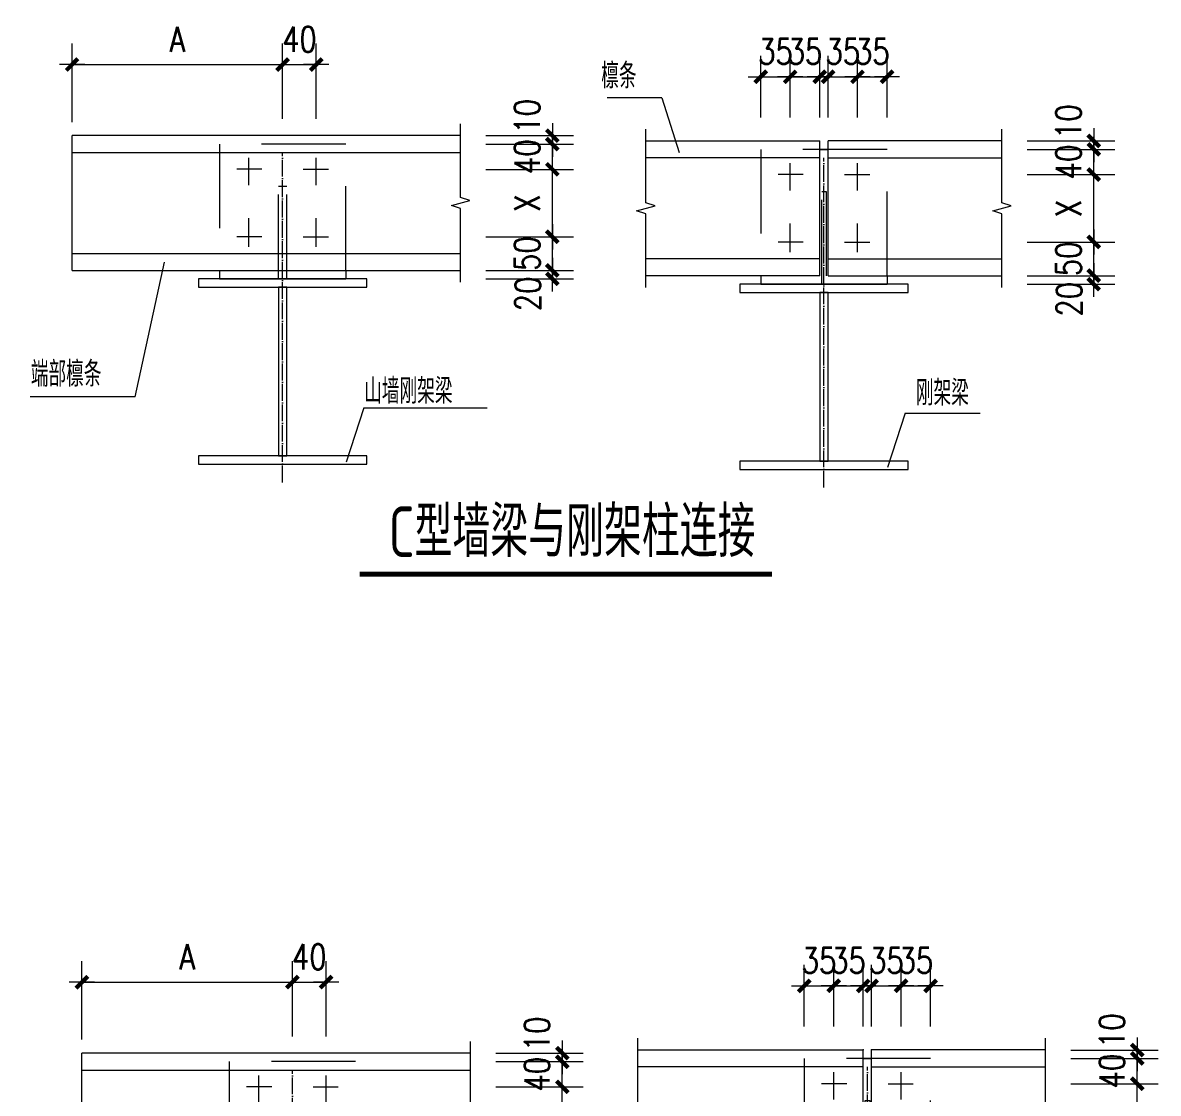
# Model space of a CAD drawing. Header units: millimetres. Extents: x 19781 to 898973, y -947928 to -267362.
# Drawn here: x 508876 to 529108, y -739495 to -720427 of the extents above; entities that cross this region are included whole.
import ezdxf

# ---------------------------------------------------------------- set-up
doc = ezdxf.new("R2010")
doc.units = ezdxf.units.MM
doc.header["$LTSCALE"] = 100
doc.header["$PDSIZE"] = -5
for name, pattern in [('ACAD_ISO04W100', [30.5, 24, -3, 0.5, -3]), ('DOTE', [2.42, 2, -0.2, 0.02, -0.2]), ('F', [0.75, 0.5, -0.25])]:
    doc.linetypes.add(name, pattern=pattern)
doc.layers.get('0').update_dxf_attribs({"lineweight": 18})
for name, color, linetype, lineweight in [('AXIS', 3, 'Continuous', 18), ('DOTE', 1, 'DOTE', 18), ('TDB_中实线', 7, 'Continuous', 18), ('TDB_中心线', 4, 'ACAD_ISO04W100', 18), ('TDB_文字', 3, 'Continuous', 18), ('TDB_细实线', 1, 'Continuous', 18), ('TDB_虚线', 2, 'F', 18), ('TEXT', 7, 'Continuous', 18), ('钢梁', 4, 'Continuous', 5)]:
    doc.layers.add(name, color=color, linetype=linetype, lineweight=lineweight)
doc.styles.add('_HZTXT', font='txt.shx', dxfattribs={"width": 0.7, "bigfont": 'hztxt.shx'})
doc.styles.add('dim_font', font='simplex.shx', dxfattribs={"width": 0.8, "bigfont": 'gbcbig.shx'})
doc.styles.add('TSSD_REIN', font='tssdeng.shx', dxfattribs={"width": 0.7, "bigfont": 'hztxt.shx'})
doc.dimstyles.new('dimn', dxfattribs={"dimtxt": 300, "dimasz": 1, "dimexe": 250, "dimexo": 300, "dimgap": 150, "dimtad": 1, "dimdec": 0, "dimzin": 0, "dimdsep": 46, "dimtxsty": 'dim_font', "dimblk": '_CAXARROW', "dimcen": 1, "dimdle": 2, "dimclrt": 7, "dimadec": 1, "dimazin": 0, "dimtfac": 1, "dimtdec": 0, "dimtix": 1, "dimtmove": 2, "dimatfit": 3, "dimfxl": 1, "dimtolj": 1, "dimtzin": 0, "dimarcsym": 0})

# ---------------------------------------------------------------- blocks, each defined once
blk = doc.blocks.new('_DIMX')
blk.add_line((-150, 0), (150, 0))
blk.add_lwpolyline([(-70, -70, 50, 50, 0), (70, 70, 50, 50, 0)], format="xyseb")
blk = doc.blocks.new('*X1321')
at = {"layer": 'AXIS', "color": 0, "linetype": 'Continuous', "lineweight": -2, "ltscale": 100, "transparency": 16777216}
for p, q in [((499, 5398), (499, 6330)), ((2999, 5434), (2999, 6330)), ((500, 6080), (2998, 6080))]:
    blk.add_line(p, q, dxfattribs=at)
at = {"layer": 'AXIS', "color": 0, "linetype": 'Continuous', "lineweight": -2, "ltscale": 100, "transparency": 16777216, "xscale": 1.00005, "yscale": 1.00005, "zscale": 1.00005, "rotation": 180}
blk.add_blockref('_DIMX', (499, 6080), dxfattribs=at)
at = {"layer": 'AXIS', "color": 0, "linetype": 'Continuous', "lineweight": -2, "ltscale": 100, "transparency": 16777216, "xscale": 1.00005, "yscale": 1.00005, "zscale": 1.00005}
blk.add_blockref('_DIMX', (2999, 6080), dxfattribs=at)
at = {"layer": 'AXIS', "color": 7, "linetype": 'Continuous', "ltscale": 100, "transparency": 16777216, "insert": (1749, 6380), "char_height": 300, "width": 548.6, "attachment_point": 5, "style": 'dim_font'}
blk.add_mtext('A', dxfattribs=at)
blk = doc.blocks.new('_CAXARROW')
blk.add_hatch(color=0).paths.add_polyline_path([(0, 0), (-1, 0.125), (-1, -0.125)], flags=0)
blk = doc.blocks.new('*X1322')
at = {"layer": 'AXIS', "color": 0, "linetype": 'Continuous', "lineweight": -2, "ltscale": 100, "transparency": 16777216}
for p, q in [((2999, 5434), (2999, 6330)), ((3399, 5434), (3399, 6330)), ((2998, 6080), (2997, 6080)), ((2999, 6080), (3399, 6080)), ((3400, 6080), (3401, 6080))]:
    blk.add_line(p, q, dxfattribs=at)
at = {"layer": 'AXIS', "color": 0, "linetype": 'Continuous', "lineweight": -2, "ltscale": 100, "transparency": 16777216, "xscale": 1.00005, "yscale": 1.00005, "zscale": 1.00005}
blk.add_blockref('_DIMX', (2999, 6080), dxfattribs=at)
at = {"layer": 'AXIS', "color": 0, "linetype": 'Continuous', "lineweight": -2, "ltscale": 100, "transparency": 16777216, "xscale": 1.00005, "yscale": 1.00005, "zscale": 1.00005, "rotation": 180}
blk.add_blockref('_DIMX', (3399, 6080), dxfattribs=at)
at = {"layer": 'AXIS', "color": 7, "linetype": 'Continuous', "ltscale": 100, "transparency": 16777216, "insert": (3199, 6380), "char_height": 300, "width": 1165.77, "attachment_point": 5, "style": 'dim_font'}
blk.add_mtext('40', dxfattribs=at)
blk = doc.blocks.new('*X1323')
at = {"layer": 'AXIS', "color": 0, "linetype": 'Continuous', "lineweight": -2, "ltscale": 100, "transparency": 16777216}
for p, q in [((5413, 4836), (6453, 4836)), ((6203, 4037), (6203, 4835)), ((5413, 4036), (6453, 4036))]:
    blk.add_line(p, q, dxfattribs=at)
at = {"layer": 'AXIS', "color": 0, "linetype": 'Continuous', "lineweight": -2, "ltscale": 100, "transparency": 16777216, "xscale": 1.00005, "yscale": 1.00005, "zscale": 1.00005}
for p, rotation in [((6203, 4836), 90), ((6203, 4036), 270)]:
    blk.add_blockref('_DIMX', p, dxfattribs=dict(at, rotation=rotation))
at = {"layer": 'AXIS', "color": 7, "linetype": 'Continuous', "ltscale": 100, "transparency": 16777216, "insert": (5903, 4436), "char_height": 300, "width": 480.02, "attachment_point": 5, "rotation": 90, "style": 'dim_font'}
blk.add_mtext('X', dxfattribs=at)
blk = doc.blocks.new('*X1324')
at = {"layer": 'AXIS', "color": 0, "linetype": 'Continuous', "lineweight": -2, "ltscale": 100, "transparency": 16777216}
for p, q in [((5413, 5136), (6453, 5136)), ((6203, 5137), (6203, 5138)), ((6203, 4836), (6203, 5136)), ((5413, 4836), (6453, 4836)), ((6203, 4835), (6203, 4834))]:
    blk.add_line(p, q, dxfattribs=at)
at = {"layer": 'AXIS', "color": 0, "linetype": 'Continuous', "lineweight": -2, "ltscale": 100, "transparency": 16777216, "xscale": 1.00005, "yscale": 1.00005, "zscale": 1.00005}
for p, rotation in [((6203, 5136), 270), ((6203, 4836), 90)]:
    blk.add_blockref('_DIMX', p, dxfattribs=dict(at, rotation=rotation))
at = {"layer": 'AXIS', "color": 7, "linetype": 'Continuous', "ltscale": 100, "transparency": 16777216, "insert": (5903, 4986), "char_height": 300, "width": 1165.77, "attachment_point": 5, "rotation": 90, "style": 'dim_font'}
blk.add_mtext('40', dxfattribs=at)
blk = doc.blocks.new('*X1325')
at = {"layer": 'AXIS', "color": 0, "linetype": 'Continuous', "lineweight": -2, "ltscale": 100, "transparency": 16777216}
for p, q in [((5413, 5236), (6453, 5236)), ((5413, 5136), (6453, 5136)), ((6203, 5237), (6203, 5238)), ((6203, 5136), (6203, 5236)), ((6203, 5135), (6203, 5134))]:
    blk.add_line(p, q, dxfattribs=at)
at = {"layer": 'AXIS', "color": 0, "linetype": 'Continuous', "lineweight": -2, "ltscale": 100, "transparency": 16777216, "xscale": 1.00005, "yscale": 1.00005, "zscale": 1.00005}
for p, rotation in [((6203, 5236), 270), ((6203, 5136), 90)]:
    blk.add_blockref('_DIMX', p, dxfattribs=dict(at, rotation=rotation))
at = {"layer": 'AXIS', "color": 7, "linetype": 'Continuous', "ltscale": 100, "transparency": 16777216, "insert": (5903, 5465), "char_height": 300, "width": 1062.91, "attachment_point": 5, "rotation": 90, "style": 'dim_font'}
blk.add_mtext('10', dxfattribs=at)
blk = doc.blocks.new('*X1326')
at = {"layer": 'AXIS', "color": 0, "linetype": 'Continuous', "lineweight": -2, "ltscale": 100, "transparency": 16777216}
for p, q in [((5413, 4036), (6453, 4036)), ((6203, 4037), (6203, 4038)), ((6203, 3636), (6203, 4036)), ((5413, 3636), (6453, 3636)), ((6203, 3635), (6203, 3634))]:
    blk.add_line(p, q, dxfattribs=at)
at = {"layer": 'AXIS', "color": 0, "linetype": 'Continuous', "lineweight": -2, "ltscale": 100, "transparency": 16777216, "xscale": 1.00005, "yscale": 1.00005, "zscale": 1.00005}
for p, rotation in [((6203, 4036), 270), ((6203, 3636), 90)]:
    blk.add_blockref('_DIMX', p, dxfattribs=dict(at, rotation=rotation))
at = {"layer": 'AXIS', "color": 7, "linetype": 'Continuous', "ltscale": 100, "transparency": 16777216, "insert": (5903, 3836), "char_height": 300, "width": 1165.77, "attachment_point": 5, "rotation": 90, "style": 'dim_font'}
blk.add_mtext('50', dxfattribs=at)
blk = doc.blocks.new('*X1327')
at = {"layer": 'AXIS', "color": 0, "linetype": 'Continuous', "lineweight": -2, "ltscale": 100, "transparency": 16777216}
for p, q in [((5413, 3636), (6453, 3636)), ((5413, 3536), (6453, 3536)), ((6203, 3637), (6203, 3638)), ((6203, 3536), (6203, 3636)), ((6203, 3535), (6203, 3534))]:
    blk.add_line(p, q, dxfattribs=at)
at = {"layer": 'AXIS', "color": 0, "linetype": 'Continuous', "lineweight": -2, "ltscale": 100, "transparency": 16777216, "xscale": 1.00005, "yscale": 1.00005, "zscale": 1.00005}
for p, rotation in [((6203, 3636), 270), ((6203, 3536), 90)]:
    blk.add_blockref('_DIMX', p, dxfattribs=dict(at, rotation=rotation))
at = {"layer": 'AXIS', "color": 7, "linetype": 'Continuous', "ltscale": 100, "transparency": 16777216, "insert": (5913, 3357), "char_height": 300, "width": 1165.77, "attachment_point": 5, "rotation": 90, "style": 'dim_font'}
blk.add_mtext('20', dxfattribs=at)
blk = doc.blocks.new('*X1328')
at = {"layer": 'AXIS', "color": 0, "linetype": 'Continuous', "lineweight": -2, "ltscale": 100, "transparency": 16777216}
for p, q in [((11843, 4773), (12883, 4773)), ((12633, 3974), (12633, 4772)), ((11843, 3973), (12883, 3973))]:
    blk.add_line(p, q, dxfattribs=at)
at = {"layer": 'AXIS', "color": 0, "linetype": 'Continuous', "lineweight": -2, "ltscale": 100, "transparency": 16777216, "xscale": 1.00005, "yscale": 1.00005, "zscale": 1.00005}
for p, rotation in [((12633, 4773), 90), ((12633, 3973), 270)]:
    blk.add_blockref('_DIMX', p, dxfattribs=dict(at, rotation=rotation))
at = {"layer": 'AXIS', "color": 7, "linetype": 'Continuous', "ltscale": 100, "transparency": 16777216, "insert": (12333, 4373), "char_height": 300, "width": 480.02, "attachment_point": 5, "rotation": 90, "style": 'dim_font'}
blk.add_mtext('X', dxfattribs=at)
blk = doc.blocks.new('*X1329')
at = {"layer": 'AXIS', "color": 0, "linetype": 'Continuous', "lineweight": -2, "ltscale": 100, "transparency": 16777216}
for p, q in [((11843, 5073), (12883, 5073)), ((12633, 5074), (12633, 5075)), ((12633, 4773), (12633, 5073)), ((11843, 4773), (12883, 4773)), ((12633, 4772), (12633, 4771))]:
    blk.add_line(p, q, dxfattribs=at)
at = {"layer": 'AXIS', "color": 0, "linetype": 'Continuous', "lineweight": -2, "ltscale": 100, "transparency": 16777216, "xscale": 1.00005, "yscale": 1.00005, "zscale": 1.00005}
for p, rotation in [((12633, 5073), 270), ((12633, 4773), 90)]:
    blk.add_blockref('_DIMX', p, dxfattribs=dict(at, rotation=rotation))
at = {"layer": 'AXIS', "color": 7, "linetype": 'Continuous', "ltscale": 100, "transparency": 16777216, "insert": (12333, 4923), "char_height": 300, "width": 1165.77, "attachment_point": 5, "rotation": 90, "style": 'dim_font'}
blk.add_mtext('40', dxfattribs=at)
blk = doc.blocks.new('*X1330')
at = {"layer": 'AXIS', "color": 0, "linetype": 'Continuous', "lineweight": -2, "ltscale": 100, "transparency": 16777216}
for p, q in [((11843, 5173), (12883, 5173)), ((12633, 5174), (12633, 5175)), ((12633, 5073), (12633, 5173)), ((11843, 5073), (12883, 5073)), ((12633, 5072), (12633, 5071))]:
    blk.add_line(p, q, dxfattribs=at)
at = {"layer": 'AXIS', "color": 0, "linetype": 'Continuous', "lineweight": -2, "ltscale": 100, "transparency": 16777216, "xscale": 1.00005, "yscale": 1.00005, "zscale": 1.00005}
for p, rotation in [((12633, 5173), 270), ((12633, 5073), 90)]:
    blk.add_blockref('_DIMX', p, dxfattribs=dict(at, rotation=rotation))
at = {"layer": 'AXIS', "color": 7, "linetype": 'Continuous', "ltscale": 100, "transparency": 16777216, "insert": (12333, 5402), "char_height": 300, "width": 1062.91, "attachment_point": 5, "rotation": 90, "style": 'dim_font'}
blk.add_mtext('10', dxfattribs=at)
blk = doc.blocks.new('*X1331')
at = {"layer": 'AXIS', "color": 0, "linetype": 'Continuous', "lineweight": -2, "ltscale": 100, "transparency": 16777216}
for p, q in [((11843, 3973), (12883, 3973)), ((12633, 3974), (12633, 3975)), ((12633, 3573), (12633, 3973)), ((11843, 3573), (12883, 3573)), ((12633, 3572), (12633, 3571))]:
    blk.add_line(p, q, dxfattribs=at)
at = {"layer": 'AXIS', "color": 0, "linetype": 'Continuous', "lineweight": -2, "ltscale": 100, "transparency": 16777216, "xscale": 1.00005, "yscale": 1.00005, "zscale": 1.00005}
for p, rotation in [((12633, 3973), 270), ((12633, 3573), 90)]:
    blk.add_blockref('_DIMX', p, dxfattribs=dict(at, rotation=rotation))
at = {"layer": 'AXIS', "color": 7, "linetype": 'Continuous', "ltscale": 100, "transparency": 16777216, "insert": (12333, 3773), "char_height": 300, "width": 1165.77, "attachment_point": 5, "rotation": 90, "style": 'dim_font'}
blk.add_mtext('50', dxfattribs=at)
blk = doc.blocks.new('*X1332')
at = {"layer": 'AXIS', "color": 0, "linetype": 'Continuous', "lineweight": -2, "ltscale": 100, "transparency": 16777216}
for p, q in [((11843, 3573), (12883, 3573)), ((12633, 3574), (12633, 3575)), ((12633, 3473), (12633, 3573)), ((11843, 3473), (12883, 3473)), ((12633, 3472), (12633, 3471))]:
    blk.add_line(p, q, dxfattribs=at)
at = {"layer": 'AXIS', "color": 0, "linetype": 'Continuous', "lineweight": -2, "ltscale": 100, "transparency": 16777216, "xscale": 1.00005, "yscale": 1.00005, "zscale": 1.00005}
for p, rotation in [((12633, 3573), 270), ((12633, 3473), 90)]:
    blk.add_blockref('_DIMX', p, dxfattribs=dict(at, rotation=rotation))
at = {"layer": 'AXIS', "color": 7, "linetype": 'Continuous', "ltscale": 100, "transparency": 16777216, "insert": (12342, 3294), "char_height": 300, "width": 1165.77, "attachment_point": 5, "rotation": 90, "style": 'dim_font'}
blk.add_mtext('20', dxfattribs=at)
blk = doc.blocks.new('*X1333')
at = {"layer": 'AXIS', "color": 0, "linetype": 'Continuous', "lineweight": -2, "ltscale": 100, "transparency": 16777216}
for p, q in [((8678, 5451), (8678, 6185)), ((9028, 5451), (9028, 6185)), ((8677, 5935), (8676, 5935)), ((8678, 5935), (9028, 5935)), ((9029, 5935), (9030, 5935))]:
    blk.add_line(p, q, dxfattribs=at)
at = {"layer": 'AXIS', "color": 0, "linetype": 'Continuous', "lineweight": -2, "ltscale": 100, "transparency": 16777216, "xscale": 1.00005, "yscale": 1.00005, "zscale": 1.00005}
blk.add_blockref('_DIMX', (8678, 5935), dxfattribs=at)
at = {"layer": 'AXIS', "color": 0, "linetype": 'Continuous', "lineweight": -2, "ltscale": 100, "transparency": 16777216, "xscale": 1.00005, "yscale": 1.00005, "zscale": 1.00005, "rotation": 180}
blk.add_blockref('_DIMX', (9028, 5935), dxfattribs=at)
at = {"layer": 'AXIS', "color": 7, "linetype": 'Continuous', "ltscale": 100, "transparency": 16777216, "insert": (8853, 6235), "char_height": 300, "width": 1165.77, "attachment_point": 5, "style": 'dim_font'}
blk.add_mtext('35', dxfattribs=at)
blk = doc.blocks.new('*X1334')
at = {"layer": 'AXIS', "color": 0, "linetype": 'Continuous', "lineweight": -2, "ltscale": 100, "transparency": 16777216}
for p, q in [((9028, 5451), (9028, 6185)), ((9378, 5451), (9378, 6185)), ((9027, 5935), (9026, 5935)), ((9028, 5935), (9378, 5935)), ((9379, 5935), (9380, 5935))]:
    blk.add_line(p, q, dxfattribs=at)
at = {"layer": 'AXIS', "color": 0, "linetype": 'Continuous', "lineweight": -2, "ltscale": 100, "transparency": 16777216, "xscale": 1.00005, "yscale": 1.00005, "zscale": 1.00005}
blk.add_blockref('_DIMX', (9028, 5935), dxfattribs=at)
at = {"layer": 'AXIS', "color": 0, "linetype": 'Continuous', "lineweight": -2, "ltscale": 100, "transparency": 16777216, "xscale": 1.00005, "yscale": 1.00005, "zscale": 1.00005, "rotation": 180}
blk.add_blockref('_DIMX', (9378, 5935), dxfattribs=at)
at = {"layer": 'AXIS', "color": 7, "linetype": 'Continuous', "ltscale": 100, "transparency": 16777216, "insert": (9203, 6235), "char_height": 300, "width": 1165.77, "attachment_point": 5, "style": 'dim_font'}
blk.add_mtext('35', dxfattribs=at)
blk = doc.blocks.new('*X1335')
at = {"layer": 'AXIS', "color": 0, "linetype": 'Continuous', "lineweight": -2, "ltscale": 100, "transparency": 16777216}
for p, q in [((9478, 5451), (9478, 6185)), ((9828, 5451), (9828, 6185)), ((9477, 5935), (9476, 5935)), ((9478, 5935), (9828, 5935)), ((9829, 5935), (9830, 5935))]:
    blk.add_line(p, q, dxfattribs=at)
at = {"layer": 'AXIS', "color": 0, "linetype": 'Continuous', "lineweight": -2, "ltscale": 100, "transparency": 16777216, "xscale": 1.00005, "yscale": 1.00005, "zscale": 1.00005}
blk.add_blockref('_DIMX', (9478, 5935), dxfattribs=at)
at = {"layer": 'AXIS', "color": 0, "linetype": 'Continuous', "lineweight": -2, "ltscale": 100, "transparency": 16777216, "xscale": 1.00005, "yscale": 1.00005, "zscale": 1.00005, "rotation": 180}
blk.add_blockref('_DIMX', (9828, 5935), dxfattribs=at)
at = {"layer": 'AXIS', "color": 7, "linetype": 'Continuous', "ltscale": 100, "transparency": 16777216, "insert": (9653, 6235), "char_height": 300, "width": 1165.77, "attachment_point": 5, "style": 'dim_font'}
blk.add_mtext('35', dxfattribs=at)
blk = doc.blocks.new('*X1336')
at = {"layer": 'AXIS', "color": 0, "linetype": 'Continuous', "lineweight": -2, "ltscale": 100, "transparency": 16777216}
for p, q in [((9828, 5451), (9828, 6185)), ((10178, 5451), (10178, 6185)), ((9827, 5935), (9826, 5935)), ((9828, 5935), (10178, 5935)), ((10179, 5935), (10180, 5935))]:
    blk.add_line(p, q, dxfattribs=at)
at = {"layer": 'AXIS', "color": 0, "linetype": 'Continuous', "lineweight": -2, "ltscale": 100, "transparency": 16777216, "xscale": 1.00005, "yscale": 1.00005, "zscale": 1.00005}
blk.add_blockref('_DIMX', (9828, 5935), dxfattribs=at)
at = {"layer": 'AXIS', "color": 0, "linetype": 'Continuous', "lineweight": -2, "ltscale": 100, "transparency": 16777216, "xscale": 1.00005, "yscale": 1.00005, "zscale": 1.00005, "rotation": 180}
blk.add_blockref('_DIMX', (10178, 5935), dxfattribs=at)
at = {"layer": 'AXIS', "color": 7, "linetype": 'Continuous', "ltscale": 100, "transparency": 16777216, "insert": (10003, 6235), "char_height": 300, "width": 1165.77, "attachment_point": 5, "style": 'dim_font'}
blk.add_mtext('35', dxfattribs=at)
blk = doc.blocks.new('*X1338')
at = {"layer": 'AXIS', "color": 0, "linetype": 'Continuous', "lineweight": -2, "ltscale": 100, "transparency": 16777216}
for p, q in [((5618, 3661), (6658, 3661)), ((6408, 3662), (6408, 3663)), ((6408, 3151), (6408, 3661)), ((5618, 3151), (6658, 3151)), ((6408, 3150), (6408, 3149))]:
    blk.add_line(p, q, dxfattribs=at)
at = {"layer": 'AXIS', "color": 0, "linetype": 'Continuous', "lineweight": -2, "ltscale": 100, "transparency": 16777216, "xscale": 1.00005, "yscale": 1.00005, "zscale": 1.00005}
for p, rotation in [((6408, 3661), 270), ((6408, 3151), 90)]:
    blk.add_blockref('_DIMX', p, dxfattribs=dict(at, rotation=rotation))
at = {"layer": 'AXIS', "color": 7, "linetype": 'Continuous', "ltscale": 100, "transparency": 16777216, "insert": (6108, 3406), "char_height": 300, "width": 1165.77, "attachment_point": 5, "rotation": 90, "style": 'dim_font'}
blk.add_mtext('20', dxfattribs=at)
blk = doc.blocks.new('*X1339')
at = {"layer": 'AXIS', "color": 0, "linetype": 'Continuous', "lineweight": -2, "ltscale": 100, "transparency": 16777216}
for p, q in [((5618, 4861), (6658, 4861)), ((6408, 4062), (6408, 4860)), ((5618, 4061), (6658, 4061))]:
    blk.add_line(p, q, dxfattribs=at)
at = {"layer": 'AXIS', "color": 0, "linetype": 'Continuous', "lineweight": -2, "ltscale": 100, "transparency": 16777216, "xscale": 1.00005, "yscale": 1.00005, "zscale": 1.00005}
for p, rotation in [((6408, 4861), 90), ((6408, 4061), 270)]:
    blk.add_blockref('_DIMX', p, dxfattribs=dict(at, rotation=rotation))
at = {"layer": 'AXIS', "color": 7, "linetype": 'Continuous', "ltscale": 100, "transparency": 16777216, "insert": (6108, 4461), "char_height": 300, "width": 480.02, "attachment_point": 5, "rotation": 90, "style": 'dim_font'}
blk.add_mtext('X', dxfattribs=at)
blk = doc.blocks.new('*X1340')
at = {"layer": 'AXIS', "color": 0, "linetype": 'Continuous', "lineweight": -2, "ltscale": 100, "transparency": 16777216}
for p, q in [((5618, 5161), (6658, 5161)), ((6408, 5162), (6408, 5163)), ((6408, 4861), (6408, 5161)), ((5618, 4861), (6658, 4861)), ((6408, 4860), (6408, 4859))]:
    blk.add_line(p, q, dxfattribs=at)
at = {"layer": 'AXIS', "color": 0, "linetype": 'Continuous', "lineweight": -2, "ltscale": 100, "transparency": 16777216, "xscale": 1.00005, "yscale": 1.00005, "zscale": 1.00005}
for p, rotation in [((6408, 5161), 270), ((6408, 4861), 90)]:
    blk.add_blockref('_DIMX', p, dxfattribs=dict(at, rotation=rotation))
at = {"layer": 'AXIS', "color": 7, "linetype": 'Continuous', "ltscale": 100, "transparency": 16777216, "insert": (6108, 5011), "char_height": 300, "width": 1165.77, "attachment_point": 5, "rotation": 90, "style": 'dim_font'}
blk.add_mtext('40', dxfattribs=at)
blk = doc.blocks.new('*X1341')
at = {"layer": 'AXIS', "color": 0, "linetype": 'Continuous', "lineweight": -2, "ltscale": 100, "transparency": 16777216}
for p, q in [((5618, 5261), (6658, 5261)), ((6408, 5262), (6408, 5263)), ((6408, 5161), (6408, 5261)), ((5618, 5161), (6658, 5161)), ((6408, 5160), (6408, 5159))]:
    blk.add_line(p, q, dxfattribs=at)
at = {"layer": 'AXIS', "color": 0, "linetype": 'Continuous', "lineweight": -2, "ltscale": 100, "transparency": 16777216, "xscale": 1.00005, "yscale": 1.00005, "zscale": 1.00005}
for p, rotation in [((6408, 5261), 270), ((6408, 5161), 90)]:
    blk.add_blockref('_DIMX', p, dxfattribs=dict(at, rotation=rotation))
at = {"layer": 'AXIS', "color": 7, "linetype": 'Continuous', "ltscale": 100, "transparency": 16777216, "insert": (6108, 5490), "char_height": 300, "width": 1062.91, "attachment_point": 5, "rotation": 90, "style": 'dim_font'}
blk.add_mtext('10', dxfattribs=at)
blk = doc.blocks.new('*X1342')
at = {"layer": 'AXIS', "color": 0, "linetype": 'Continuous', "lineweight": -2, "ltscale": 100, "transparency": 16777216}
for p, q in [((5618, 4061), (6658, 4061)), ((6408, 4062), (6408, 4063)), ((6408, 3661), (6408, 4061)), ((5618, 3661), (6658, 3661)), ((6408, 3660), (6408, 3659))]:
    blk.add_line(p, q, dxfattribs=at)
at = {"layer": 'AXIS', "color": 0, "linetype": 'Continuous', "lineweight": -2, "ltscale": 100, "transparency": 16777216, "xscale": 1.00005, "yscale": 1.00005, "zscale": 1.00005}
for p, rotation in [((6408, 4061), 270), ((6408, 3661), 90)]:
    blk.add_blockref('_DIMX', p, dxfattribs=dict(at, rotation=rotation))
at = {"layer": 'AXIS', "color": 7, "linetype": 'Continuous', "ltscale": 100, "transparency": 16777216, "insert": (6108, 3861), "char_height": 300, "width": 1165.77, "attachment_point": 5, "rotation": 90, "style": 'dim_font'}
blk.add_mtext('50', dxfattribs=at)
blk = doc.blocks.new('*X1343')
at = {"layer": 'AXIS', "color": 0, "linetype": 'Continuous', "lineweight": -2, "ltscale": 100, "transparency": 16777216}
for p, q in [((703, 5422), (703, 6355)), ((3203, 5458), (3203, 6355)), ((704, 6105), (3202, 6105))]:
    blk.add_line(p, q, dxfattribs=at)
at = {"layer": 'AXIS', "color": 0, "linetype": 'Continuous', "lineweight": -2, "ltscale": 100, "transparency": 16777216, "xscale": 1.00005, "yscale": 1.00005, "zscale": 1.00005, "rotation": 180}
blk.add_blockref('_DIMX', (703, 6105), dxfattribs=at)
at = {"layer": 'AXIS', "color": 0, "linetype": 'Continuous', "lineweight": -2, "ltscale": 100, "transparency": 16777216, "xscale": 1.00005, "yscale": 1.00005, "zscale": 1.00005}
blk.add_blockref('_DIMX', (3203, 6105), dxfattribs=at)
at = {"layer": 'AXIS', "color": 7, "linetype": 'Continuous', "ltscale": 100, "transparency": 16777216, "insert": (1953, 6405), "char_height": 300, "width": 548.6, "attachment_point": 5, "style": 'dim_font'}
blk.add_mtext('A', dxfattribs=at)
blk = doc.blocks.new('*X1344')
at = {"layer": 'AXIS', "color": 0, "linetype": 'Continuous', "lineweight": -2, "ltscale": 100, "transparency": 16777216}
for p, q in [((3203, 5458), (3203, 6355)), ((3603, 5458), (3603, 6355)), ((3202, 6105), (3201, 6105)), ((3203, 6105), (3603, 6105)), ((3604, 6105), (3605, 6105))]:
    blk.add_line(p, q, dxfattribs=at)
at = {"layer": 'AXIS', "color": 0, "linetype": 'Continuous', "lineweight": -2, "ltscale": 100, "transparency": 16777216, "xscale": 1.00005, "yscale": 1.00005, "zscale": 1.00005}
blk.add_blockref('_DIMX', (3203, 6105), dxfattribs=at)
at = {"layer": 'AXIS', "color": 0, "linetype": 'Continuous', "lineweight": -2, "ltscale": 100, "transparency": 16777216, "xscale": 1.00005, "yscale": 1.00005, "zscale": 1.00005, "rotation": 180}
blk.add_blockref('_DIMX', (3603, 6105), dxfattribs=at)
at = {"layer": 'AXIS', "color": 7, "linetype": 'Continuous', "ltscale": 100, "transparency": 16777216, "insert": (3403, 6405), "char_height": 300, "width": 1165.77, "attachment_point": 5, "style": 'dim_font'}
blk.add_mtext('40', dxfattribs=at)
blk = doc.blocks.new('*X1345')
at = {"layer": 'AXIS', "color": 0, "linetype": 'Continuous', "lineweight": -2, "ltscale": 100, "transparency": 16777216}
for p, q in [((12447, 3699), (13487, 3699)), ((13237, 3700), (13237, 3701)), ((13237, 3189), (13237, 3699)), ((12447, 3189), (13487, 3189)), ((13237, 3188), (13237, 3187))]:
    blk.add_line(p, q, dxfattribs=at)
at = {"layer": 'AXIS', "color": 0, "linetype": 'Continuous', "lineweight": -2, "ltscale": 100, "transparency": 16777216, "xscale": 1.00005, "yscale": 1.00005, "zscale": 1.00005}
for p, rotation in [((13237, 3699), 270), ((13237, 3189), 90)]:
    blk.add_blockref('_DIMX', p, dxfattribs=dict(at, rotation=rotation))
at = {"layer": 'AXIS', "color": 7, "linetype": 'Continuous', "ltscale": 100, "transparency": 16777216, "insert": (12937, 3444), "char_height": 300, "width": 1165.77, "attachment_point": 5, "rotation": 90, "style": 'dim_font'}
blk.add_mtext('20', dxfattribs=at)
blk = doc.blocks.new('*X1346')
at = {"layer": 'AXIS', "color": 0, "linetype": 'Continuous', "lineweight": -2, "ltscale": 100, "transparency": 16777216}
for p, q in [((12447, 4899), (13487, 4899)), ((13237, 4100), (13237, 4898)), ((12447, 4099), (13487, 4099))]:
    blk.add_line(p, q, dxfattribs=at)
at = {"layer": 'AXIS', "color": 0, "linetype": 'Continuous', "lineweight": -2, "ltscale": 100, "transparency": 16777216, "xscale": 1.00005, "yscale": 1.00005, "zscale": 1.00005}
for p, rotation in [((13237, 4899), 90), ((13237, 4099), 270)]:
    blk.add_blockref('_DIMX', p, dxfattribs=dict(at, rotation=rotation))
at = {"layer": 'AXIS', "color": 7, "linetype": 'Continuous', "ltscale": 100, "transparency": 16777216, "insert": (12937, 4499), "char_height": 300, "width": 480.02, "attachment_point": 5, "rotation": 90, "style": 'dim_font'}
blk.add_mtext('X', dxfattribs=at)
blk = doc.blocks.new('*X1347')
at = {"layer": 'AXIS', "color": 0, "linetype": 'Continuous', "lineweight": -2, "ltscale": 100, "transparency": 16777216}
for p, q in [((12447, 5199), (13487, 5199)), ((13237, 5200), (13237, 5201)), ((13237, 4899), (13237, 5199)), ((12447, 4899), (13487, 4899)), ((13237, 4898), (13237, 4897))]:
    blk.add_line(p, q, dxfattribs=at)
at = {"layer": 'AXIS', "color": 0, "linetype": 'Continuous', "lineweight": -2, "ltscale": 100, "transparency": 16777216, "xscale": 1.00005, "yscale": 1.00005, "zscale": 1.00005}
for p, rotation in [((13237, 5199), 270), ((13237, 4899), 90)]:
    blk.add_blockref('_DIMX', p, dxfattribs=dict(at, rotation=rotation))
at = {"layer": 'AXIS', "color": 7, "linetype": 'Continuous', "ltscale": 100, "transparency": 16777216, "insert": (12937, 5049), "char_height": 300, "width": 1165.77, "attachment_point": 5, "rotation": 90, "style": 'dim_font'}
blk.add_mtext('40', dxfattribs=at)
blk = doc.blocks.new('*X1348')
at = {"layer": 'AXIS', "color": 0, "linetype": 'Continuous', "lineweight": -2, "ltscale": 100, "transparency": 16777216}
for p, q in [((12447, 5299), (13487, 5299)), ((13237, 5300), (13237, 5301)), ((13237, 5199), (13237, 5299)), ((12447, 5199), (13487, 5199)), ((13237, 5198), (13237, 5197))]:
    blk.add_line(p, q, dxfattribs=at)
at = {"layer": 'AXIS', "color": 0, "linetype": 'Continuous', "lineweight": -2, "ltscale": 100, "transparency": 16777216, "xscale": 1.00005, "yscale": 1.00005, "zscale": 1.00005}
for p, rotation in [((13237, 5299), 270), ((13237, 5199), 90)]:
    blk.add_blockref('_DIMX', p, dxfattribs=dict(at, rotation=rotation))
at = {"layer": 'AXIS', "color": 7, "linetype": 'Continuous', "ltscale": 100, "transparency": 16777216, "insert": (12937, 5528), "char_height": 300, "width": 1062.91, "attachment_point": 5, "rotation": 90, "style": 'dim_font'}
blk.add_mtext('10', dxfattribs=at)
blk = doc.blocks.new('*X1349')
at = {"layer": 'AXIS', "color": 0, "linetype": 'Continuous', "lineweight": -2, "ltscale": 100, "transparency": 16777216}
for p, q in [((12447, 4099), (13487, 4099)), ((13237, 4100), (13237, 4101)), ((13237, 3699), (13237, 4099)), ((12447, 3699), (13487, 3699)), ((13237, 3698), (13237, 3697))]:
    blk.add_line(p, q, dxfattribs=at)
at = {"layer": 'AXIS', "color": 0, "linetype": 'Continuous', "lineweight": -2, "ltscale": 100, "transparency": 16777216, "xscale": 1.00005, "yscale": 1.00005, "zscale": 1.00005}
for p, rotation in [((13237, 4099), 270), ((13237, 3699), 90)]:
    blk.add_blockref('_DIMX', p, dxfattribs=dict(at, rotation=rotation))
at = {"layer": 'AXIS', "color": 7, "linetype": 'Continuous', "ltscale": 100, "transparency": 16777216, "insert": (12937, 3899), "char_height": 300, "width": 1165.77, "attachment_point": 5, "rotation": 90, "style": 'dim_font'}
blk.add_mtext('50', dxfattribs=at)
blk = doc.blocks.new('*X1350')
at = {"layer": 'AXIS', "color": 0, "linetype": 'Continuous', "lineweight": -2, "ltscale": 100, "transparency": 16777216}
for p, q in [((9282, 5577), (9282, 6311)), ((9632, 5577), (9632, 6311)), ((9281, 6061), (9280, 6061)), ((9282, 6061), (9632, 6061)), ((9633, 6061), (9634, 6061))]:
    blk.add_line(p, q, dxfattribs=at)
at = {"layer": 'AXIS', "color": 0, "linetype": 'Continuous', "lineweight": -2, "ltscale": 100, "transparency": 16777216, "xscale": 1.00005, "yscale": 1.00005, "zscale": 1.00005}
blk.add_blockref('_DIMX', (9282, 6061), dxfattribs=at)
at = {"layer": 'AXIS', "color": 0, "linetype": 'Continuous', "lineweight": -2, "ltscale": 100, "transparency": 16777216, "xscale": 1.00005, "yscale": 1.00005, "zscale": 1.00005, "rotation": 180}
blk.add_blockref('_DIMX', (9632, 6061), dxfattribs=at)
at = {"layer": 'AXIS', "color": 7, "linetype": 'Continuous', "ltscale": 100, "transparency": 16777216, "insert": (9457, 6361), "char_height": 300, "width": 1165.77, "attachment_point": 5, "style": 'dim_font'}
blk.add_mtext('35', dxfattribs=at)
blk = doc.blocks.new('*X1351')
at = {"layer": 'AXIS', "color": 0, "linetype": 'Continuous', "lineweight": -2, "ltscale": 100, "transparency": 16777216}
for p, q in [((9632, 5577), (9632, 6311)), ((9982, 5577), (9982, 6311)), ((9631, 6061), (9630, 6061)), ((9632, 6061), (9982, 6061)), ((9983, 6061), (9984, 6061))]:
    blk.add_line(p, q, dxfattribs=at)
at = {"layer": 'AXIS', "color": 0, "linetype": 'Continuous', "lineweight": -2, "ltscale": 100, "transparency": 16777216, "xscale": 1.00005, "yscale": 1.00005, "zscale": 1.00005}
blk.add_blockref('_DIMX', (9632, 6061), dxfattribs=at)
at = {"layer": 'AXIS', "color": 0, "linetype": 'Continuous', "lineweight": -2, "ltscale": 100, "transparency": 16777216, "xscale": 1.00005, "yscale": 1.00005, "zscale": 1.00005, "rotation": 180}
blk.add_blockref('_DIMX', (9982, 6061), dxfattribs=at)
at = {"layer": 'AXIS', "color": 7, "linetype": 'Continuous', "ltscale": 100, "transparency": 16777216, "insert": (9807, 6361), "char_height": 300, "width": 1165.77, "attachment_point": 5, "style": 'dim_font'}
blk.add_mtext('35', dxfattribs=at)
blk = doc.blocks.new('*X1352')
at = {"layer": 'AXIS', "color": 0, "linetype": 'Continuous', "lineweight": -2, "ltscale": 100, "transparency": 16777216}
for p, q in [((10082, 5577), (10082, 6311)), ((10432, 5577), (10432, 6311)), ((10081, 6061), (10080, 6061)), ((10082, 6061), (10432, 6061)), ((10433, 6061), (10434, 6061))]:
    blk.add_line(p, q, dxfattribs=at)
at = {"layer": 'AXIS', "color": 0, "linetype": 'Continuous', "lineweight": -2, "ltscale": 100, "transparency": 16777216, "xscale": 1.00005, "yscale": 1.00005, "zscale": 1.00005}
blk.add_blockref('_DIMX', (10082, 6061), dxfattribs=at)
at = {"layer": 'AXIS', "color": 0, "linetype": 'Continuous', "lineweight": -2, "ltscale": 100, "transparency": 16777216, "xscale": 1.00005, "yscale": 1.00005, "zscale": 1.00005, "rotation": 180}
blk.add_blockref('_DIMX', (10432, 6061), dxfattribs=at)
at = {"layer": 'AXIS', "color": 7, "linetype": 'Continuous', "ltscale": 100, "transparency": 16777216, "insert": (10257, 6361), "char_height": 300, "width": 1165.77, "attachment_point": 5, "style": 'dim_font'}
blk.add_mtext('35', dxfattribs=at)
blk = doc.blocks.new('*X1353')
at = {"layer": 'AXIS', "color": 0, "linetype": 'Continuous', "lineweight": -2, "ltscale": 100, "transparency": 16777216}
for p, q in [((10432, 5577), (10432, 6311)), ((10782, 5577), (10782, 6311)), ((10431, 6061), (10430, 6061)), ((10432, 6061), (10782, 6061)), ((10783, 6061), (10784, 6061))]:
    blk.add_line(p, q, dxfattribs=at)
at = {"layer": 'AXIS', "color": 0, "linetype": 'Continuous', "lineweight": -2, "ltscale": 100, "transparency": 16777216, "xscale": 1.00005, "yscale": 1.00005, "zscale": 1.00005}
blk.add_blockref('_DIMX', (10432, 6061), dxfattribs=at)
at = {"layer": 'AXIS', "color": 0, "linetype": 'Continuous', "lineweight": -2, "ltscale": 100, "transparency": 16777216, "xscale": 1.00005, "yscale": 1.00005, "zscale": 1.00005, "rotation": 180}
blk.add_blockref('_DIMX', (10782, 6061), dxfattribs=at)
at = {"layer": 'AXIS', "color": 7, "linetype": 'Continuous', "ltscale": 100, "transparency": 16777216, "insert": (10607, 6361), "char_height": 300, "width": 1165.77, "attachment_point": 5, "style": 'dim_font'}
blk.add_mtext('35', dxfattribs=at)
blk = doc.blocks.new('A$C1FC91022')
at = {"layer": 'DOTE', "linetype": 'DOTE'}
for p, q in [((2998.9, 1119.5), (2998.9, 5036.3)), ((9428.2, 1056.4), (9428.2, 4973.2))]:
    blk.add_line(p, q, dxfattribs=at)
at = {"layer": 'TDB_中实线'}
for p, q in [((498.6, 3636.2), (498.6, 5236.3)), ((9378.2, 3573.1), (9378.2, 5173.2)), ((9478.2, 3573.1), (9478.2, 5173.2))]:
    blk.add_line(p, q, dxfattribs=at)
at = {"layer": 'TDB_中实线', "ltscale": 100}
for p, q in [((5113.4, 5236.3), (498.6, 5236.3)), ((7313.6, 5173.2), (9378.2, 5173.2)), ((11542.7, 5173.2), (9478.2, 5173.2)), ((498.6, 5036.3), (5113.4, 5036.3)), ((9378.2, 4973.2), (7313.6, 4973.2)), ((9478.2, 4973.2), (11542.7, 4973.2)), ((498.6, 3836.2), (5113.4, 3836.2)), ((9378.2, 3773.1), (7313.6, 3773.1)), ((9478.2, 3773.1), (11542.7, 3773.1)), ((498.6, 3636.2), (5113.4, 3636.2)), ((2248.8, 3636.2), (2248.8, 3536.2)), ((2248.8, 3536.2), (3749, 3536.2)), ((3749, 3636.2), (3749, 3536.2)), ((9378.2, 3573.1), (7313.6, 3573.1)), ((8678.1, 3573.1), (8678.1, 3473.1)), ((9478.2, 3573.1), (11542.7, 3573.1)), ((10178.3, 3573.1), (10178.3, 3473.1)), ((8678.1, 3473.1), (10178.3, 3473.1))]:
    blk.add_line(p, q, dxfattribs=at)
at = {"layer": 'TDB_中心线', "ltscale": 20}
for p, q in [((2598.8, 4647.1), (2598.8, 4971.5)), ((3398.9, 4647.1), (3398.9, 4971.5)), ((9028.2, 4584), (9028.2, 4908.4)), ((9828.2, 4584), (9828.2, 4908.4)), ((2754.1, 4836.3), (2454.7, 4836.3)), ((3243.6, 4836.3), (3543, 4836.3)), ((9183.4, 4773.2), (8884, 4773.2)), ((9673, 4773.2), (9972.4, 4773.2)), ((2598.8, 3917.2), (2598.8, 4256.4)), ((3398.9, 3917.2), (3398.9, 4256.4)), ((9028.2, 3854.1), (9028.2, 4193.3)), ((9828.2, 3854.1), (9828.2, 4193.3)), ((2754.1, 4036.2), (2454.7, 4036.2)), ((3243.6, 4036.2), (3543, 4036.2)), ((9183.4, 3973.1), (8884, 3973.1)), ((9673, 3973.1), (9972.4, 3973.1))]:
    blk.add_line(p, q, dxfattribs=at)
at = {"layer": 'TDB_文字', "color": 3}
for p, q in [((7502.7, 5683.3), (6855.1, 5683.3)), ((7502.7, 5683.3), (7710.7, 5036.4)), ((1249.4, 2133.9), (1597.3, 3735)), ((1249.4, 2133.9), (0, 2135.4)), ((3962.4, 2004.4), (3754.4, 1357.5)), ((3962.4, 2004.4), (5428.4, 2004.4)), ((10391.7, 1941.3), (10183.7, 1294.4)), ((10391.7, 1941.3), (11285.7, 1941.3))]:
    blk.add_line(p, q, dxfattribs=at)
at = {"layer": 'TDB_文字'}
blk.add_lwpolyline([(3914.1, 30, 60, 60, 0), (8812.2, 30, 60, 60, 0)], format="xyseb", dxfattribs=at)
at = {"layer": 'TDB_细实线'}
for p, q in [((5113.4, 4501.3), (5113.4, 5376.3)), ((7313.6, 4438.2), (7313.6, 5313.2)), ((11542.7, 4438.2), (11542.7, 5313.2)), ((5004.1, 4406.8), (5222.8, 4465.7)), ((5222.8, 4465.7), (5113.4, 4501.3)), ((5113.4, 4371.2), (5004.1, 4406.8)), ((5113.4, 4371.2), (5004.1, 4406.8)), ((5113.4, 3496.2), (5113.4, 4371.2)), ((7204.3, 4343.7), (7423, 4402.6)), ((7313.6, 4308.1), (7204.3, 4343.7)), ((7423, 4402.6), (7313.6, 4438.2)), ((11433.4, 4343.7), (11652.1, 4402.6)), ((11542.7, 4308.1), (11433.4, 4343.7)), ((11652.1, 4402.6), (11542.7, 4438.2)), ((7313.6, 3433.1), (7313.6, 4308.1)), ((11542.7, 3433.1), (11542.7, 4308.1))]:
    blk.add_line(p, q, dxfattribs=at)
at = {"layer": 'TDB_细实线', "ltscale": 20}
for points in [[(1998.8, 3436.1), (3999, 3436.1), (3999, 3536.2), (1998.8, 3536.2)], [(2948.9, 1435.9), (3048.9, 1435.9), (3048.9, 3436.1), (2948.9, 3436.1)], [(8428.1, 3373), (10428.3, 3373), (10428.3, 3473.1), (8428.1, 3473.1)], [(9378.2, 1372.8), (9478.2, 1372.8), (9478.2, 3373), (9378.2, 3373)], [(1998.8, 1335.9), (3999, 1335.9), (3999, 1435.9), (1998.8, 1435.9)], [(8428.1, 1272.8), (10428.3, 1272.8), (10428.3, 1372.8), (8428.1, 1372.8)]]:
    blk.add_lwpolyline(points, close=True, dxfattribs=at)
at = {"layer": 'TDB_虚线', "ltscale": 20}
for p, q in [((2248.8, 5136.3), (2248.8, 3636.2)), ((3749, 5136.3), (2248.8, 5136.3)), ((3749, 3636.2), (3749, 5136.3)), ((10178.3, 5073.2), (8678.1, 5073.2)), ((8678.1, 5073.2), (8678.1, 3573.1)), ((9378.2, 5073.2), (9478.2, 5073.2)), ((10178.3, 3573.1), (10178.3, 5073.2)), ((2948.9, 3536.2), (2948.9, 4636.3)), ((2948.9, 4636.3), (3048.9, 4636.3)), ((3048.9, 3536.2), (3048.9, 4636.3))]:
    blk.add_line(p, q, dxfattribs=at)
blk.add_lwpolyline([(9401.8, 4573.2), (9456.2, 4573.2), (9456.2, 3473.1), (9401.8, 3473.1)], close=True, dxfattribs=at)
at = {"layer": 'TDB_中实线', "style": '_HZTXT', "width": 0.7}
for s, p in [('檩条', (6783.5, 5796.4)), ('端部檩条', (8.9, 2255.7)), ('山墙刚架梁', (3967.7, 2052.7)), ('刚架梁', (10520.1, 2031.6))]:
    blk.add_text(s, height=300.03, dxfattribs=at).set_placement(p)
at = {"layer": 'TEXT', "style": 'TSSD_REIN', "width": 0.75}
blk.add_text('C型墙梁与刚架柱连接', height=600.06, dxfattribs=at).set_placement((4258, 232.7))
at = {"layer": 'AXIS', "linetype": 'Continuous'}
for base, p1, p2, text, picture, middle in [((2998.9, 6080.1), (498.6, 5097.6), (2998.9, 5133.6), 'A', '*X1321', (1748.8, 6380.2)), ((3398.9, 6080.1), (2998.9, 5133.6), (3398.9, 5133.6), '40', '*X1322', (3198.9, 6380.2)), ((9028.2, 5935.2), (8678.1, 5151.1), (9028.2, 5151.1), '35', '*X1333', (8853.1, 6235.3)), ((9378.2, 5935.2), (9028.2, 5151.1), (9378.2, 5151.1), '35', '*X1334', (9203.2, 6235.3)), ((9828.2, 5935.2), (9478.2, 5151.1), (9828.2, 5151.1), '35', '*X1335', (9653.2, 6235.3)), ((10178.3, 5935.2), (9828.2, 5151.1), (10178.3, 5151.1), '35', '*X1336', (10003.3, 6235.3))]:
    dim = blk.add_linear_dim(base=base, p1=p1, p2=p2, text=text, dimstyle='dimn', override={"dimscale": 1.00005, "dimlfac": 0.99995, "dimsah": 1}, dxfattribs=at)
    dim.commit()
    dim.dimension.update_dxf_attribs({"geometry": picture, "text_midpoint": middle, "dimtype": 160})
for base, p1, p2, text, picture, middle in [((6203.5, 5236.3), (5113.4, 5136.3), (5113.4, 5236.3), '10', '*X1325', (5903.5, 5465.4)), ((12632.8, 5173.2), (11542.7, 5073.2), (11542.7, 5173.2), '10', '*X1330', (12332.8, 5402.3)), ((6203.5, 5136.3), (5113.4, 4836.3), (5113.4, 5136.3), '40', '*X1324', (5903.5, 4986.3)), ((12632.8, 5073.2), (11542.7, 4773.2), (11542.7, 5073.2), '40', '*X1329', (12332.8, 4923.2)), ((6203.5, 4836.3), (5113.4, 4036.2), (5113.4, 4836.3), 'X', '*X1323', (5903.5, 4436.2)), ((12632.8, 4773.2), (11542.7, 3973.1), (11542.7, 4773.2), 'X', '*X1328', (12332.8, 4373.1)), ((6203.5, 4036.2), (5113.4, 3636.2), (5113.4, 4036.2), '50', '*X1326', (5903.5, 3836.2)), ((12632.8, 3973.1), (11542.7, 3573.1), (11542.7, 3973.1), '50', '*X1331', (12332.8, 3773.1)), ((6203.5, 3636.2), (5113.4, 3536.2), (5113.4, 3636.2), '20', '*X1327', (5913, 3356.7)), ((12632.8, 3573.1), (11542.7, 3473.1), (11542.7, 3573.1), '20', '*X1332', (12342.3, 3293.6))]:
    dim = blk.add_linear_dim(base=base, p1=p1, p2=p2, angle=90, text=text, dimstyle='dimn', override={"dimscale": 1.00005, "dimlfac": 0.99995, "dimsah": 1}, dxfattribs=at)
    dim.commit()
    dim.dimension.update_dxf_attribs({"geometry": picture, "text_midpoint": middle, "dimtype": 160})
blk = doc.blocks.new('A$C512B7E05')
at = {"layer": 'DOTE', "linetype": 'DOTE'}
for p, q in [((3203.4, 1144), (3203.4, 5060.8)), ((10032.1, 1182.4), (10032.1, 5099.2))]:
    blk.add_line(p, q, dxfattribs=at)
at = {"layer": 'TDB_中实线'}
for p, q in [((703.1, 3660.6), (703.1, 5260.8)), ((9982.1, 3699), (9982.1, 5299.2)), ((10082.1, 3699), (10082.1, 5299.2))]:
    blk.add_line(p, q, dxfattribs=at)
at = {"layer": 'TDB_中实线', "ltscale": 100}
for p, q in [((5317.9, 5260.8), (703.1, 5260.8)), ((7306.8, 5299.2), (9982.1, 5299.2)), ((12146.7, 5299.2), (10082.1, 5299.2)), ((703.1, 5060.8), (5317.9, 5060.8)), ((9982.1, 5099.2), (7306.8, 5099.2)), ((10082.1, 5099.2), (12146.7, 5099.2)), ((703.1, 3860.6), (5317.9, 3860.6)), ((9982.1, 3899.1), (7306.8, 3899.1)), ((10082.1, 3899.1), (12146.7, 3899.1)), ((703.1, 3660.6), (5317.9, 3660.6)), ((2453.3, 3660.6), (2453.3, 2200.5)), ((3953.4, 3660.6), (3953.4, 2200.5)), ((9982.1, 3699), (7306.8, 3699)), ((9282.1, 3699), (9282.1, 2238.9)), ((10082.1, 3699), (12146.7, 3699)), ((10782.2, 3699), (10782.2, 2238.9))]:
    blk.add_line(p, q, dxfattribs=at)
at = {"layer": 'TDB_中心线', "ltscale": 20}
for p, q in [((2803.3, 4671.5), (2803.3, 4995.9)), ((3603.4, 4671.5), (3603.4, 4995.9)), ((9632.1, 4710), (9632.1, 5034.3)), ((10432.2, 4710), (10432.2, 5034.3)), ((2958.6, 4860.7), (2659.2, 4860.7)), ((3448.1, 4860.7), (3747.5, 4860.7)), ((9787.4, 4899.2), (9488, 4899.2)), ((10276.9, 4899.2), (10576.3, 4899.2)), ((9632.1, 3980.1), (9632.1, 4319.2)), ((10432.2, 3980.1), (10432.2, 4319.2)), ((2803.3, 3941.7), (2803.3, 4280.8)), ((3603.4, 3941.7), (3603.4, 4280.8)), ((2958.6, 4060.7), (2659.2, 4060.7)), ((3448.1, 4060.7), (3747.5, 4060.7)), ((9787.4, 4099.1), (9488, 4099.1)), ((10276.9, 4099.1), (10576.3, 4099.1))]:
    blk.add_line(p, q, dxfattribs=at)
at = {"layer": 'TDB_文字', "color": 3}
for p, q in [((8360.2, 2468.3), (8630.5, 3797.9)), ((1429.7, 2443.7), (1801.7, 3759.5)), ((1429.7, 2443.7), (0, 2443.7)), ((8360.2, 2468.3), (6961.2, 2469.3)), ((2205.4, 1571.8), (68.9, 1571.8)), ((9034.2, 1610.2), (6950.7, 1610.2))]:
    blk.add_line(p, q, dxfattribs=at)
at = {"layer": 'TDB_文字'}
blk.add_lwpolyline([(4095.5, 30, 60, 60, 0), (8973.2, 30, 60, 60, 0)], format="xyseb", dxfattribs=at)
at = {"layer": 'TDB_细实线'}
for p, q in [((5317.9, 4525.7), (5317.9, 5400.8)), ((7306.8, 4564.1), (7306.8, 5439.2)), ((12146.7, 4564.1), (12146.7, 5439.2)), ((5208.5, 4431.2), (5427.3, 4490.2)), ((5427.3, 4490.2), (5317.9, 4525.7)), ((7197.4, 4469.7), (7416.2, 4528.6)), ((7306.8, 4434.1), (7197.4, 4469.7)), ((7416.2, 4528.6), (7306.8, 4564.1)), ((12037.3, 4469.7), (12256.1, 4528.6)), ((12146.7, 4434.1), (12037.3, 4469.7)), ((12256.1, 4528.6), (12146.7, 4564.1)), ((5317.9, 4395.7), (5208.5, 4431.2)), ((5317.9, 4395.7), (5208.5, 4431.2)), ((5317.9, 3520.6), (5317.9, 4395.7)), ((7306.8, 3559), (7306.8, 4434.1)), ((12146.7, 3559), (12146.7, 4434.1))]:
    blk.add_line(p, q, dxfattribs=at)
for points in [[(2253.3, 1150.4), (2253.3, 3150.6), (2153.2, 3150.6), (2153.2, 1150.4)], [(4353.5, 1150.4), (4353.5, 3150.6), (4253.5, 3150.6), (4253.5, 1150.4)], [(9082, 1188.8), (9082, 3189), (8982, 3189), (8982, 1188.8)], [(11182.3, 1188.8), (11182.3, 3189), (11082.2, 3189), (11082.2, 1188.8)], [(4253.5, 2100.5), (4253.5, 2200.5), (2253.3, 2200.5), (2253.3, 2100.5)], [(11082.2, 2138.9), (11082.2, 2238.9), (9082, 2238.9), (9082, 2138.9)]]:
    blk.add_lwpolyline(points, close=True, dxfattribs=at)
at = {"layer": 'TDB_虚线', "ltscale": 20}
for p, q in [((3953.4, 5160.8), (2453.3, 5160.8)), ((2453.3, 5160.8), (2453.3, 3660.6)), ((3953.4, 3660.6), (3953.4, 5160.8)), ((10782.2, 5199.2), (9282.1, 5199.2)), ((9282.1, 5199.2), (9282.1, 3699)), ((9982.1, 5199.2), (10082.1, 5199.2)), ((10782.2, 3699), (10782.2, 5199.2)), ((3153.3, 4660.7), (3253.4, 4660.7)), ((3153.3, 2200.5), (3153.3, 4660.7)), ((3253.4, 2200.5), (3253.4, 4660.7)), ((10005.7, 4699.1), (10060.2, 4699.1)), ((10005.7, 2238.9), (10005.7, 4699.1)), ((10060.2, 4699.1), (10060.2, 2238.9))]:
    blk.add_line(p, q, dxfattribs=at)
for p in [(9982.1, 5299.2), (10082.1, 5299.2), (9982.1, 5199.2), (10082.1, 5199.2)]:
    blk.add_point(p, dxfattribs=at)
at = {"layer": 'TDB_中实线', "style": '_HZTXT', "width": 0.7}
for s, p in [('端部墙梁', (127.5, 2534.6)), ('中间墙梁', (6919.8, 2550.4)), ('山墙刚架边柱', (9.2, 1635.4)), ('山墙刚架中柱', (6875.7, 1690.3))]:
    blk.add_text(s, height=300.03, dxfattribs=at).set_placement(p)
at = {"layer": 'TEXT', "style": 'TSSD_REIN', "width": 0.75}
blk.add_text('山墙墙梁与刚架柱连接', height=600.06, dxfattribs=at).set_placement((4331.2, 304.8))
at = {"layer": 'AXIS', "linetype": 'Continuous'}
for base, p1, p2, text, picture, middle in [((3203.4, 6104.6), (703.1, 5122), (3203.4, 5158), 'A', '*X1343', (1953.2, 6404.6)), ((3603.4, 6104.6), (3203.4, 5158), (3603.4, 5158), '40', '*X1344', (3403.4, 6404.6)), ((9632.1, 6061.2), (9282.1, 5277), (9632.1, 5277), '35', '*X1350', (9457.1, 6361.2)), ((9982.1, 6061.2), (9632.1, 5277), (9982.1, 5277), '35', '*X1351', (9807.1, 6361.2)), ((10432.2, 6061.2), (10082.1, 5277), (10432.2, 5277), '35', '*X1352', (10257.2, 6361.2)), ((10782.2, 6061.2), (10432.2, 5277), (10782.2, 5277), '35', '*X1353', (10607.2, 6361.2))]:
    dim = blk.add_linear_dim(base=base, p1=p1, p2=p2, text=text, dimstyle='dimn', override={"dimscale": 1.00005, "dimlfac": 0.99995, "dimsah": 1}, dxfattribs=at)
    dim.commit()
    dim.dimension.update_dxf_attribs({"geometry": picture, "text_midpoint": middle, "dimtype": 160})
for base, p1, p2, text, picture, middle in [((6408, 5260.8), (5317.9, 5160.8), (5317.9, 5260.8), '10', '*X1341', (6107.9, 5489.8)), ((13236.7, 5299.2), (12146.7, 5199.2), (12146.7, 5299.2), '10', '*X1348', (12936.7, 5528.2)), ((6408, 5160.8), (5317.9, 4860.7), (5317.9, 5160.8), '40', '*X1340', (6107.9, 5010.8)), ((13236.7, 5199.2), (12146.7, 4899.2), (12146.7, 5199.2), '40', '*X1347', (12936.7, 5049.2)), ((6408, 4860.7), (5317.9, 4060.7), (5317.9, 4860.7), 'X', '*X1339', (6107.9, 4460.7)), ((13236.7, 4899.2), (12146.7, 4099.1), (12146.7, 4899.2), 'X', '*X1346', (12936.7, 4499.1)), ((13236.7, 4099.1), (12146.7, 3699), (12146.7, 4099.1), '50', '*X1349', (12936.7, 3899.1)), ((6408, 4060.7), (5317.9, 3660.6), (5317.9, 4060.7), '50', '*X1342', (6107.9, 3860.6)), ((6408, 3660.6), (5317.9, 3150.6), (5317.9, 3660.6), '20', '*X1338', (6107.9, 3405.6)), ((13236.7, 3699), (12146.7, 3189), (12146.7, 3699), '20', '*X1345', (12936.7, 3444))]:
    dim = blk.add_linear_dim(base=base, p1=p1, p2=p2, angle=90, text=text, dimstyle='dimn', override={"dimscale": 1.00005, "dimlfac": 0.99995, "dimsah": 1}, dxfattribs=at)
    dim.commit()
    dim.dimension.update_dxf_attribs({"geometry": picture, "text_midpoint": middle, "dimtype": 160})

msp = doc.modelspace()

# ---------------------------------------------------------------- block references
at = {"layer": '钢梁', "ltscale": 100, "xscale": 1.50007499998901, "yscale": 1.50007499998901, "zscale": 1.50007499998901}
for name, p in [('A$C1FC91022', (509007.21, -730292.79)), ('A$C512B7E05', (508876.41, -746673.55))]:
    msp.add_blockref(name, p, dxfattribs=at)

doc.saveas('drawing.dxf')
